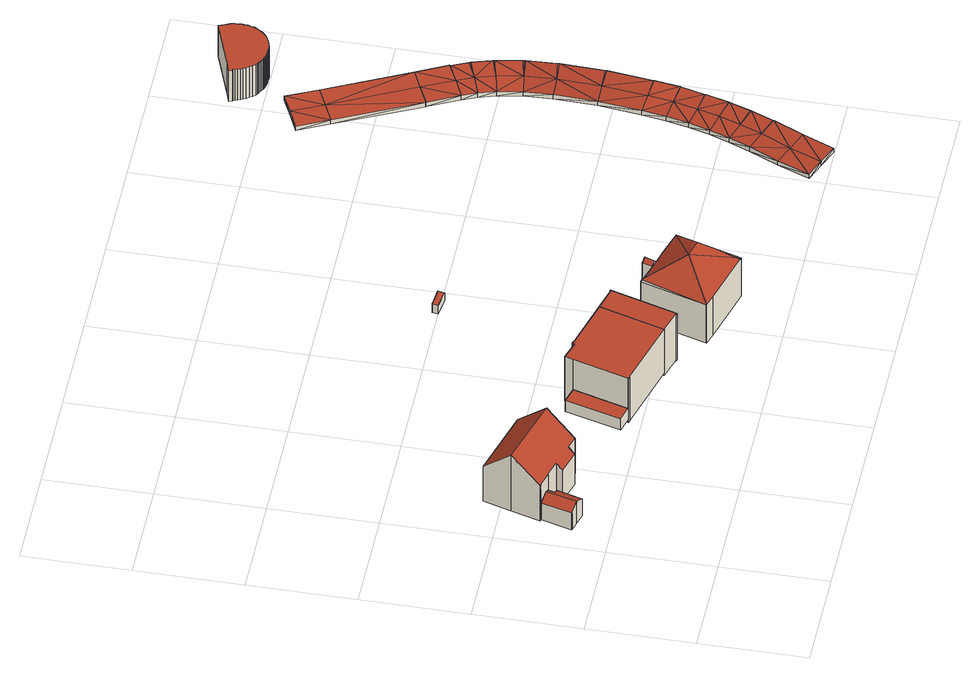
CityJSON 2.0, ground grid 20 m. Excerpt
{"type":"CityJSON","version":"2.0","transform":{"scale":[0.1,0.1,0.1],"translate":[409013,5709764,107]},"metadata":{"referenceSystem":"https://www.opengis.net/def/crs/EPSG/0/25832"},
"CityObjects":{
"building1":{"type":"Building","attributes":{"Gemeindeschluessel":"05978036","Geometrietyp2DReferenz":"3000","function":"31001_1100"},"children":["building1-1","building1-2"]},
"building1-1":{"type":"BuildingPart","attributes":{"roofType":"3100","measuredHeight":13.22},"parents":["building1"],"geometry":[{"type":"MultiSurface","lod":"2","boundaries":[[[0,1,2,3]],[[1,4,5,2]],[[4,6,7,5]],[[6,8,9,10,7]],[[11,12,13,14,15]],[[12,16,17,13]],[[16,18,19,17]],[[18,20,21,19]],[[20,22,23,21]],[[22,24,25,23]],[[24,26,27,25]],[[26,0,3,27]],[[22,20,18,16]],[[16,12,11,8,6,4,1,0,26,24,22]],[[3,2,5,7,10,28,14,13,17,19,21,23,25,27]],[[11,15,29,9,8]],[[15,14,28,29]],[[29,28,10,9]]],"semantics":{"surfaces":[{"type":"WallSurface"},{"type":"RoofSurface"},{"type":"GroundSurface"},{"type":"ClosureSurface"}],"values":[0,0,0,0,0,0,0,0,0,0,0,0,1,1,2,0,3,3]}}]},
"building1-2":{"type":"BuildingPart","attributes":{"roofType":"3100","measuredHeight":4.97},"parents":["building1"],"geometry":[{"type":"MultiSurface","lod":"2","boundaries":[[[30,31,32,33]],[[31,34,35,32]],[[34,36,37,35]],[[36,38,39,37]],[[38,15,14,39]],[[9,40,41,10]],[[40,30,33,41]],[[29,15,38,36,34]],[[34,31,30,40,9,29]],[[33,32,35,37,39,14,28,10,41]],[[28,14,15,29]],[[9,10,28,29]]],"semantics":{"surfaces":[{"type":"WallSurface"},{"type":"RoofSurface"},{"type":"GroundSurface"},{"type":"ClosureSurface"}],"values":[0,0,0,0,0,0,0,1,1,2,3,3]}}]},
"building2":{"type":"Building","attributes":{"Gemeindeschluessel":"05978036","Geometrietyp2DReferenz":"3000","function":"31001_1100","roofType":"1000","measuredHeight":2.67},"geometry":[{"type":"MultiSurface","lod":"2","boundaries":[[[42,43,44,45]],[[43,46,47,44]],[[46,48,49,47]],[[48,42,45,49]],[[48,46,43,42]],[[45,44,47,49]]],"semantics":{"surfaces":[{"type":"WallSurface"},{"type":"RoofSurface"},{"type":"GroundSurface"}],"values":[0,0,0,0,1,2]}}]},
"building3":{"type":"Building","attributes":{"Gemeindeschluessel":"05978036","Geometrietyp2DReferenz":"3000","function":"31001_1100","roofType":"1000","measuredHeight":10.44},"geometry":[{"type":"MultiSurface","lod":"2","boundaries":[[[50,51,52,53]],[[51,54,55,52]],[[54,56,57,55]],[[56,58,59,57]],[[58,60,61,59]],[[60,62,63,61]],[[62,64,65,63]],[[64,66,67,65]],[[66,68,69,67]],[[68,70,71,69]],[[70,72,73,71]],[[72,50,53,73]],[[72,70,68,66,64,62,60,58,56,54,51,50]],[[53,52,55,57,59,61,63,65,67,69,71,73]]],"semantics":{"surfaces":[{"type":"WallSurface"},{"type":"RoofSurface"},{"type":"GroundSurface"}],"values":[0,0,0,0,0,0,0,0,0,0,0,0,1,2]}}]},
"building4":{"type":"Building","attributes":{"Gemeindeschluessel":"05978036","Geometrietyp2DReferenz":"3000","function":"51009_1610","roofType":"1000","measuredHeight":10.94},"geometry":[{"type":"MultiSurface","lod":"2","boundaries":[[[74,75,76,77]],[[75,72,78,76]],[[72,70,79,78]],[[70,80,81,79]],[[80,82,83,81]],[[82,84,85,83]],[[84,86,87,85]],[[86,74,77,87]],[[86,84,82,80,70,72,75,74]],[[77,76,78,79,81,83,85,87]]],"semantics":{"surfaces":[{"type":"WallSurface"},{"type":"RoofSurface"},{"type":"GroundSurface"}],"values":[0,0,0,0,0,0,0,0,1,2]}}]},
"building5":{"type":"Building","attributes":{"Gemeindeschluessel":"05978036","Geometrietyp2DReferenz":"3000","function":"31001_2000"},"children":["building5-1","building5-2"]},
"building5-1":{"type":"BuildingPart","attributes":{"roofType":"3100","measuredHeight":9.51},"parents":["building5"],"geometry":[{"type":"MultiSurface","lod":"2","boundaries":[[[88,89,90,91]],[[89,92,93,90]],[[92,94,95,93]],[[92,89,96]],[[89,88,97,98,96]],[[94,92,96,98,99]],[[91,90,93,95]],[[91,95,94,88]],[[98,97,99]],[[99,97,88,94]]],"semantics":{"surfaces":[{"type":"WallSurface"},{"type":"RoofSurface"},{"type":"GroundSurface"},{"type":"ClosureSurface"}],"values":[0,0,0,0,1,1,2,3,0,3]}}]},
"building5-2":{"type":"BuildingPart","attributes":{"roofType":"5000","measuredHeight":14.04},"parents":["building5"],"geometry":[{"type":"MultiSurface","lod":"2","boundaries":[[[100,101,102,103]],[[101,104,105,102]],[[104,106,107,105]],[[106,108,88,91,107]],[[109,110,111,95,94]],[[110,112,113,111]],[[112,114,115,113]],[[114,116,117,115]],[[116,118,119,117]],[[118,100,103,119]],[[120,116,114,112,121]],[[122,123,104,101]],[[112,122,121]],[[106,122,112,110,109,99,97,108]],[[122,106,123]],[[118,120,121]],[[122,118,121]],[[118,122,101,100]],[[116,120,118]],[[104,123,106]],[[103,102,105,107,91,95,111,113,115,117,119]],[[94,99,109]],[[97,88,108]],[[94,95,91,88]],[[94,88,97,99]]],"semantics":{"surfaces":[{"type":"WallSurface"},{"type":"RoofSurface"},{"type":"GroundSurface"},{"type":"ClosureSurface"}],"values":[0,0,0,0,0,0,0,0,0,0,1,1,1,1,1,1,1,1,0,0,2,0,0,3,3]}}]},
"building6":{"type":"Building","attributes":{"Gemeindeschluessel":"05978036","Geometrietyp2DReferenz":"3000","function":"31001_2500","roofType":"1000","measuredHeight":1.92},"geometry":[{"type":"MultiSurface","lod":"2","boundaries":[[[124,125,126,127]],[[125,128,129,126]],[[128,130,131,129]],[[130,124,127,131]],[[130,128,125,124]],[[127,126,129,131]]],"semantics":{"surfaces":[{"type":"WallSurface"},{"type":"RoofSurface"},{"type":"GroundSurface"}],"values":[0,0,0,0,1,2]}}]},
"building7":{"type":"Building","attributes":{"Geometrietyp2DReferenz":"2000","Gemeindeschluessel":"05978036","function":"53001_1800","roofType":"9999","measuredHeight":1},"geometry":[{"type":"MultiSurface","lod":"2","boundaries":[[[132,133,134]],[[132,134,135]],[[133,136,137]],[[133,137,134]],[[136,138,139]],[[136,139,137]],[[138,140,141]],[[138,141,139]],[[140,142,143]],[[140,143,141]],[[142,144,145]],[[142,145,143]],[[144,146,147]],[[144,147,145]],[[146,148,149]],[[146,149,147]],[[148,150,151]],[[148,151,149]],[[150,152,153]],[[150,153,151]],[[152,154,155]],[[152,155,153]],[[154,156,157]],[[154,157,155]],[[156,158,159]],[[156,159,157]],[[158,160,161]],[[158,161,159]],[[160,162,163]],[[160,163,161]],[[162,164,165]],[[162,165,163]],[[164,166,167]],[[164,167,165]],[[166,168,169]],[[166,169,167]],[[168,170,171]],[[168,171,169]],[[170,172,173]],[[170,173,171]],[[172,174,175]],[[172,175,173]],[[174,176,177]],[[174,177,175]],[[176,178,179]],[[176,179,177]],[[178,180,181]],[[178,181,179]],[[180,182,183]],[[180,183,181]],[[182,184,185]],[[182,185,183]],[[184,186,187]],[[184,187,185]],[[186,188,189]],[[186,189,187]],[[188,190,191]],[[188,191,189]],[[190,192,193]],[[190,193,191]],[[192,194,195]],[[192,195,193]],[[194,196,197]],[[194,197,195]],[[196,198,199]],[[196,199,197]],[[198,200,201]],[[198,201,199]],[[200,202,203]],[[200,203,201]],[[202,204,205]],[[202,205,203]],[[204,206,207]],[[204,207,205]],[[206,208,209]],[[206,209,207]],[[208,210,211]],[[208,211,209]],[[210,212,213]],[[210,213,211]],[[212,214,215]],[[212,215,213]],[[214,216,217]],[[214,217,215]],[[216,218,219]],[[216,219,217]],[[218,220,221]],[[218,221,219]],[[220,222,223]],[[220,223,221]],[[222,224,225]],[[222,225,223]],[[224,226,227]],[[228,229,230]],[[224,227,225]],[[226,228,231]],[[226,231,227]],[[228,230,231]],[[229,232,233]],[[229,233,230]],[[232,234,235]],[[232,235,233]],[[234,236,237]],[[234,237,235]],[[236,238,239]],[[236,239,237]],[[238,240,241]],[[238,241,239]],[[240,242,243]],[[240,243,241]],[[242,244,245]],[[242,245,243]],[[244,246,247]],[[244,247,245]],[[246,248,249]],[[246,249,247]],[[248,250,251]],[[248,251,249]],[[250,252,253]],[[250,253,251]],[[252,132,135]],[[252,135,253]],[[134,254,135]],[[137,254,134]],[[139,255,254]],[[137,139,254]],[[139,256,255]],[[141,256,139]],[[143,256,141]],[[145,257,256]],[[143,145,256]],[[147,257,145]],[[149,257,147]],[[153,258,257]],[[151,153,257]],[[149,151,257]],[[159,161,259]],[[153,155,258]],[[157,259,258]],[[155,157,258]],[[157,159,259]],[[163,260,259]],[[161,163,259]],[[165,167,260]],[[163,165,260]],[[169,261,260]],[[167,169,260]],[[261,171,173]],[[169,171,261]],[[177,262,261]],[[175,177,261]],[[173,175,261]],[[262,177,179]],[[183,263,262]],[[181,183,262]],[[179,181,262]],[[263,183,185]],[[189,264,263]],[[187,189,263]],[[185,187,263]],[[264,189,191]],[[195,265,264]],[[193,195,264]],[[191,193,264]],[[265,195,197]],[[199,266,265]],[[197,199,265]],[[266,201,203]],[[199,201,266]],[[207,209,267]],[[205,207,267]],[[266,205,267]],[[203,205,266]],[[211,213,268]],[[267,211,268]],[[209,211,267]],[[213,215,217]],[[268,213,217]],[[135,251,253]],[[254,251,135]],[[254,249,251]],[[255,249,254]],[[256,245,255]],[[255,247,249]],[[245,247,255]],[[256,243,245]],[[257,243,256]],[[257,241,243]],[[258,241,257]],[[259,239,241]],[[258,259,241]],[[260,237,239]],[[259,260,239]],[[260,235,237]],[[261,235,260]],[[262,233,235]],[[261,262,235]],[[263,230,233]],[[262,263,233]],[[263,231,230]],[[264,231,263]],[[264,227,231]],[[265,227,264]],[[265,225,227]],[[266,225,265]],[[225,267,223]],[[266,267,225]],[[223,268,221]],[[267,268,223]],[[268,217,219]],[[221,268,219]],[[269,162,160]],[[269,160,158]],[[269,158,156]],[[269,270,162]],[[270,166,164]],[[270,164,162]],[[270,271,168]],[[270,168,166]],[[172,170,271]],[[271,170,168]],[[271,272,176]],[[271,176,174]],[[271,174,172]],[[178,176,272]],[[272,273,182]],[[272,182,180]],[[272,180,178]],[[184,182,273]],[[273,274,188]],[[273,188,186]],[[273,186,184]],[[190,188,274]],[[274,275,194]],[[274,194,192]],[[274,192,190]],[[196,194,275]],[[275,276,198]],[[275,198,196]],[[202,200,276]],[[276,200,198]],[[277,208,206]],[[277,206,204]],[[277,204,276]],[[276,204,202]],[[278,212,210]],[[278,210,277]],[[277,210,208]],[[216,214,212]],[[216,212,278]],[[252,250,132]],[[132,250,279]],[[250,248,279]],[[279,248,280]],[[248,246,280]],[[280,246,244]],[[280,244,281]],[[244,242,281]],[[281,242,282]],[[242,240,282]],[[282,240,283]],[[240,238,269]],[[240,269,283]],[[238,236,270]],[[238,270,269]],[[236,234,270]],[[270,234,271]],[[234,232,272]],[[234,272,271]],[[232,229,273]],[[232,273,272]],[[229,228,273]],[[273,228,274]],[[228,226,274]],[[274,226,275]],[[226,224,275]],[[275,224,276]],[[222,277,224]],[[224,277,276]],[[220,278,222]],[[222,278,277]],[[218,216,278]],[[218,278,220]],[[132,279,133]],[[133,279,136]],[[279,280,138]],[[279,138,136]],[[280,281,138]],[[138,281,140]],[[140,281,142]],[[281,282,144]],[[281,144,142]],[[144,282,146]],[[146,282,148]],[[282,283,152]],[[282,152,150]],[[282,150,148]],[[283,154,152]],[[283,269,156]],[[283,156,154]]],"semantics":{"surfaces":[{"type":"WallSurface"},{"type":"GroundSurface"},{"type":"RoofSurface"}],"values":[0,0,0,0,0,0,0,0,0,0,0,0,0,0,0,0,0,0,0,0,0,0,0,0,0,0,0,0,0,0,0,0,0,0,0,0,0,0,0,0,0,0,0,0,0,0,0,0,0,0,0,0,0,0,0,0,0,0,0,0,0,0,0,0,0,0,0,0,0,0,0,0,0,0,0,0,0,0,0,0,0,0,0,0,0,0,0,0,0,0,0,0,0,0,0,0,0,0,0,0,0,0,0,0,0,0,0,0,0,0,0,0,0,0,0,0,0,0,0,0,0,0,1,1,1,1,1,1,1,1,1,1,1,1,1,1,1,1,1,1,1,1,1,1,1,1,1,1,1,1,1,1,1,1,1,1,1,1,1,1,1,1,1,1,1,1,1,1,1,1,1,1,1,1,1,1,1,1,1,1,1,1,1,1,1,1,1,1,1,1,1,1,1,1,1,1,1,1,1,1,1,1,1,1,1,1,1,1,1,1,1,2,2,2,2,2,2,2,2,2,2,2,2,2,2,2,2,2,2,2,2,2,2,2,2,2,2,2,2,2,2,2,2,2,2,2,2,2,2,2,2,2,2,2,2,2,2,2,2,2,2,2,2,2,2,2,2,2,2,2,2,2,2,2,2,2,2,2,2,2,2,2,2,2,2,2,2,2,2,2,2,2,2,2,2,2,2,2,2,2]}}]},
"building8":{"type":"Building","attributes":{"Gemeindeschluessel":"05978036","Geometrietyp2DReferenz":"3000","function":"31001_2000","roofType":"1000","measuredHeight":7.23},"geometry":[{"type":"MultiSurface","lod":"2","boundaries":[[[284,285,286,287]],[[285,288,289,286]],[[288,290,291,289]],[[290,292,293,291]],[[292,294,295,293]],[[294,296,297,295]],[[296,298,299,297]],[[298,300,301,299]],[[300,302,303,301]],[[302,304,305,303]],[[304,306,307,305]],[[306,308,309,307]],[[308,310,311,309]],[[310,312,313,311]],[[312,314,315,313]],[[314,316,317,315]],[[316,318,319,317]],[[318,320,321,319]],[[320,322,323,321]],[[322,324,325,323]],[[324,326,327,325]],[[326,328,329,327]],[[328,330,331,329]],[[330,332,333,331]],[[332,334,335,333]],[[334,336,337,335]],[[336,338,339,337]],[[338,340,341,339]],[[340,342,343,341]],[[342,344,345,343]],[[344,346,347,345]],[[346,348,349,347]],[[348,350,351,349]],[[350,352,353,351]],[[352,354,355,353]],[[354,356,357,355]],[[356,358,359,357]],[[358,360,361,359]],[[360,362,363,361]],[[362,364,365,363]],[[364,366,367,365]],[[366,368,369,367]],[[368,370,371,369]],[[370,372,373,371]],[[372,284,287,373]],[[372,370,368,366,364,362,360,358,356,354,352,350,348,346,344,342,340,338,336,334,332,330,328,326,324,322,320,318,316,314,312,310,308,306,304,302,300,298,296,294,292,290,288,285,284]],[[287,286,289,291,293,295,297,299,301,303,305,307,309,311,313,315,317,319,321,323,325,327,329,331,333,335,337,339,341,343,345,347,349,351,353,355,357,359,361,363,365,367,369,371,373]]],"semantics":{"surfaces":[{"type":"WallSurface"},{"type":"RoofSurface"},{"type":"GroundSurface"}],"values":[0,0,0,0,0,0,0,0,0,0,0,0,0,0,0,0,0,0,0,0,0,0,0,0,0,0,0,0,0,0,0,0,0,0,0,0,0,0,0,0,0,0,0,0,0,1,2]}}]},
"building9":{"type":"Building","attributes":{"Gemeindeschluessel":"05978036","Geometrietyp2DReferenz":"3000","function":"51007_9999","roofType":"1000","measuredHeight":7.23},"geometry":[{"type":"MultiSurface","lod":"2","boundaries":[[[284,285,286,287]],[[285,288,289,286]],[[288,290,291,289]],[[290,292,293,291]],[[292,294,295,293]],[[294,296,297,295]],[[296,298,299,297]],[[298,300,301,299]],[[300,302,303,301]],[[302,304,305,303]],[[304,306,307,305]],[[306,308,309,307]],[[308,310,311,309]],[[310,312,313,311]],[[312,314,315,313]],[[314,316,317,315]],[[316,318,319,317]],[[318,320,321,319]],[[320,322,323,321]],[[322,324,325,323]],[[324,326,327,325]],[[326,328,329,327]],[[328,330,331,329]],[[330,332,333,331]],[[332,334,335,333]],[[334,336,337,335]],[[336,338,339,337]],[[338,340,341,339]],[[340,342,343,341]],[[342,344,345,343]],[[344,346,347,345]],[[346,348,349,347]],[[348,350,351,349]],[[350,352,353,351]],[[352,354,355,353]],[[354,356,357,355]],[[356,358,359,357]],[[358,360,361,359]],[[360,362,363,361]],[[362,364,365,363]],[[364,366,367,365]],[[366,368,369,367]],[[368,370,371,369]],[[370,372,373,371]],[[372,284,287,373]],[[372,370,368,366,364,362,360,358,356,354,352,350,348,346,344,342,340,338,336,334,332,330,328,326,324,322,320,318,316,314,312,310,308,306,304,302,300,298,296,294,292,290,288,285,284]],[[287,286,289,291,293,295,297,299,301,303,305,307,309,311,313,315,317,319,321,323,325,327,329,331,333,335,337,339,341,343,345,347,349,351,353,355,357,359,361,363,365,367,369,371,373]]],"semantics":{"surfaces":[{"type":"WallSurface"},{"type":"RoofSurface"},{"type":"GroundSurface"}],"values":[0,0,0,0,0,0,0,0,0,0,0,0,0,0,0,0,0,0,0,0,0,0,0,0,0,0,0,0,0,0,0,0,0,0,0,0,0,0,0,0,0,0,0,0,0,1,2]}}]}
},
"vertices":[
[124,278,114],[79,291,114],[79,291,43],[124,278,43],[83,303,126],[83,303,43],[53,312,126],[53,312,43],[52,311,125],[52,311,89],[52,311,43],[24,319,125],[21,320,125],[21,320,43],[24,319,43],[24,319,83],[36,374,175],[36,374,43],[52,427,125],[52,427,43],[182,390,125],[182,390,43],[167,336,175],[167,336,43],[152,283,125],[152,283,43],[128,290,126],[128,290,43],[44,314,43],[44,314,93],
[61,296,83],[47,250,83],[47,250,43],[61,296,43],[28,256,93],[28,256,43],[9,261,84],[9,261,43],[8,261,83],[8,261,43],[49,300,89],[49,300,43],
[312,219,62],[283,227,62],[283,227,36],[312,219,36],[312,331,62],[312,331,36],[342,322,62],[342,322,36],
[315,218,133],[315,217,133],[315,217,29],[315,218,29],[312,218,133],[312,218,29],[312,219,133],[312,219,29],[342,322,133],[342,322,29],[347,338,133],[347,338,29],[382,327,133],[382,327,29],[384,332,133],[384,332,29],[388,331,133],[388,331,29],[387,330,133],[387,330,29],[484,303,133],[484,303,29],[448,181,133],[448,181,29],
[488,168,133],[489,169,133],[489,169,24],[488,168,24],[448,181,24],[484,303,24],[525,292,133],[525,292,24],[525,293,133],[525,293,24],[529,292,133],[529,292,24],[492,167,133],[492,167,24],
[639,238,98],[645,258,98],[645,258,9],[639,238,9],[689,245,12],[689,245,9],[683,226,12],[683,226,9],[654,255,104],[640,238,99],[648,236,104],[650,235,99],
[580,121,99],[559,127,99],[559,127,9],[580,121,9],[559,128,99],[559,128,9],[595,251,99],[595,251,9],[639,238,99],[683,226,99],[720,215,99],[720,215,9],[726,213,99],[726,213,9],[723,204,98],[723,204,9],[692,101,95],[692,101,9],[689,91,99],[689,91,9],[690,92,94],[660,162,150],[626,172,150],[595,249,106],
[581,596,27],[547,601,27],[547,601,7],[581,596,7],[549,612,27],[549,612,7],[583,608,27],[583,608,7],
[967,943,47],[1003,960,47],[1003,960,37],[967,943,37],[1029,903,48],[1029,903,38],[1102,749,50],[1102,749,40],[1130,692,51],[1130,692,41],[1130,691,51],[1130,691,41],[1130,690,51],[1130,690,41],[1143,660,51],[1143,660,41],[1144,658,51],[1144,658,41],[1145,656,51],[1145,656,41],[1156,620,51],[1156,620,41],[1157,618,51],[1157,618,41],[1157,616,51],[1157,616,41],[1167,568,50],[1167,568,40],[1167,566,50],[1167,566,40],[1168,564,50],[1168,564,40],[1174,508,47],[1174,508,37],[1174,506,47],[1174,506,37],[1174,505,47],[1174,505,37],[1176,424,43],[1176,424,33],[1176,422,43],[1176,422,33],[1176,421,43],[1176,421,33],[1172,339,38],[1172,339,28],[1172,338,38],[1172,338,28],[1172,336,38],[1172,336,28],[1167,290,36],[1167,290,26],[1167,289,36],[1167,289,26],[1167,288,36],[1167,288,26],[1159,245,33],[1159,245,23],[1159,244,33],[1159,244,23],[1159,243,33],[1159,243,23],[1150,201,31],[1150,201,21],[1150,200,31],[1150,200,21],[1149,199,31],[1149,199,21],[1138,160,28],[1138,160,18],[1138,159,28],[1138,159,18],[1138,158,28],[1138,158,18],[1123,117,26],[1123,117,16],[1123,116,26],[1123,116,16],[1123,115,26],[1123,115,16],[1101,60,23],[1101,60,13],[1079,1,20],[1079,1,10],[1042,16,20],[1042,16,10],[1005,31,20],[1005,31,10],[1026,90,23],[1026,90,13],[1048,144,26],[1048,144,16],[1062,183,28],[1062,183,18],[1072,220,31],[1072,220,21],[1081,259,33],[1087,300,36],[1087,300,26],[1081,259,23],[1092,344,38],[1092,344,28],[1096,423,43],[1096,423,33],[1094,501,47],[1094,501,37],[1088,553,50],[1088,553,40],[1079,598,51],[1079,598,41],[1069,630,51],[1069,630,41],[1057,657,51],[1057,657,41],[1030,714,50],[1030,714,40],[1029,715,50],[1029,715,40],[957,869,48],[957,869,38],[930,926,47],[930,926,37],[993,886,38],[1066,732,40],[1094,674,41],[1107,644,41],[1118,608,41],[1128,560,40],[1134,503,37],[1136,423,33],[1132,341,28],[1127,295,26],[1120,251,23],[1111,210,21],[1100,171,18],[1086,130,16],[1063,75,13],[1128,560,50],[1134,503,47],[1136,423,43],[1132,341,38],[1127,295,36],[1120,251,33],[1111,210,31],[1100,171,28],[1086,130,26],[1063,75,23],[993,886,48],[1066,732,50],[1094,674,51],[1107,644,51],[1118,608,51],
[1113,1052,100],[1113,1046,100],[1113,1046,28],[1113,1052,28],[1111,1040,100],[1111,1040,28],[1110,1034,100],[1110,1034,28],[1107,1029,100],[1107,1029,28],[1104,1023,100],[1104,1023,28],[1100,1018,100],[1100,1018,28],[1096,1014,100],[1096,1014,28],[1091,1009,100],[1091,1009,28],[1085,1006,100],[1085,1006,28],[1079,1003,100],[1079,1003,28],[1072,1001,100],[1072,1001,28],[1065,999,100],[1065,999,28],[1060,999,100],[1060,999,28],[1054,999,100],[1054,999,28],[1048,999,100],[1048,999,28],[1043,1000,100],[1043,1000,28],[1039,1001,100],[1039,1001,28],[1036,1002,100],[1036,1002,28],[1032,1003,100],[1032,1003,28],[1029,1005,100],[1029,1005,28],[1026,1007,100],[1026,1007,28],[1023,1009,100],[1023,1009,28],[1020,1011,100],[1020,1011,28],[1017,1013,100],[1017,1013,28],[1012,1018,100],[1012,1018,28],[1009,1023,100],[1009,1023,28],[1005,1028,100],[1005,1028,28],[1002,1033,100],[1002,1033,28],[1000,1037,100],[1000,1037,28],[998,1042,100],[998,1042,28],[997,1046,100],[997,1046,28],[996,1050,100],[996,1050,28],[994,1050,100],[994,1050,28],[991,1056,100],[991,1056,28],[1010,1063,100],[1010,1063,28],[1102,1096,100],[1102,1096,28],[1108,1085,100],[1108,1085,28],[1109,1081,100],[1109,1081,28],[1111,1077,100],[1111,1077,28],[1112,1073,100],[1112,1073,28],[1113,1069,100],[1113,1069,28],[1113,1065,100],[1113,1065,28],[1114,1060,100],[1114,1060,28],[1114,1056,100],[1114,1056,28]
]}
